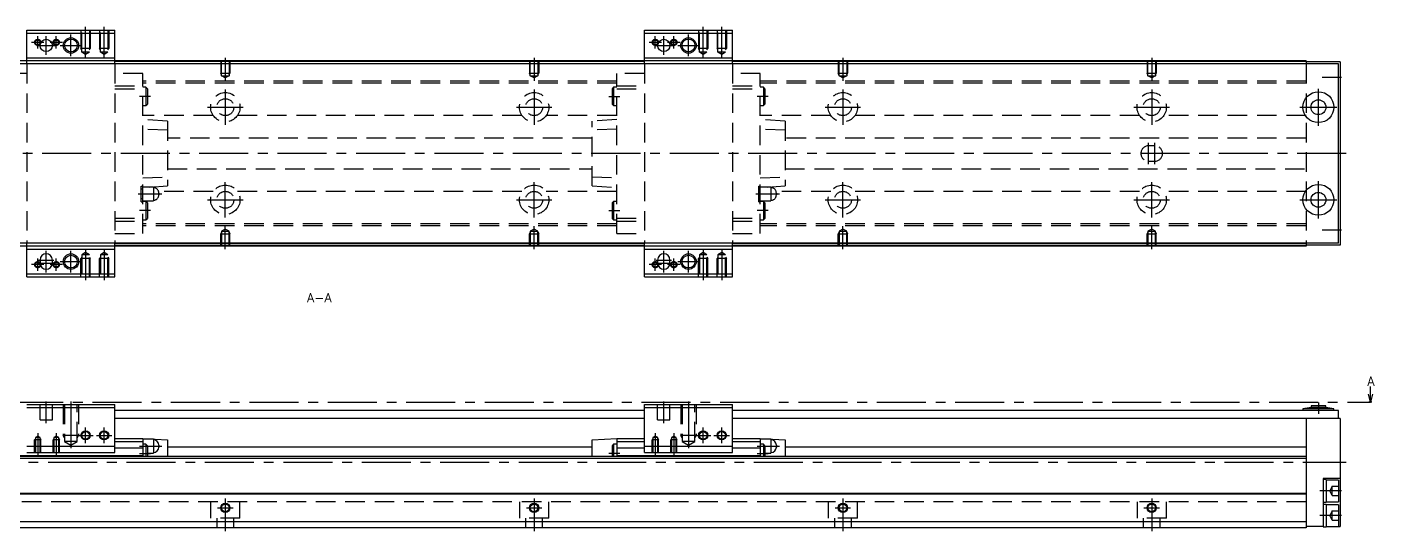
# Model space of a CAD drawing. Extents: x -2 to 917, y -8 to 279.
# Drawn here: x 480.5 to 916.8, y 9 to 172.3 of the extents above; entities that cross this region are included whole.
import ezdxf

# ---------------------------------------------------------------- set-up
doc = ezdxf.new("R2010")
doc.units = 0
doc.header["$LTSCALE"] = 0.5
doc.linetypes.add('CENTER', pattern=[50.8, 31.75, -6.35, 6.35, -6.35])
doc.linetypes.add('DASHED', pattern=[19.05, 12.7, -6.35])
for name, color, linetype in [('MSM_CENTER', 1, 'CENTER'), ('MSM_CONTINUOUS', 7, 'CONTINUOUS'), ('MSM_DASHED', 4, 'DASHED'), ('MSM_NARROW', 5, 'CONTINUOUS'), ('MSM_PART_NUMBER', 7, 'CONTINUOUS')]:
    doc.layers.add(name, color=color, linetype=linetype)
doc.styles.get("Standard").update_dxf_attribs({"font": 'txt.shx', "height": 3, "bigfont": 'bigfont.shx'})

msp = doc.modelspace()

# ---------------------------------------------------------------- linework, layer by layer
at = {"layer": 'MSM_CENTER'}
for p, q in [((499.51, 162.39), (499.51, 172.3)), ((505.51, 162.39), (505.51, 172.3)), ((699.51, 162.39), (699.51, 172.3)), ((705.51, 162.39), (705.51, 172.3)), ((486.01, 167.3), (482.01, 167.3)), ((483.76, 166.3), (489.76, 166.3)), ((484.01, 165.3), (484.01, 169.3)), ((486.76, 163.3), (486.76, 169.3)), ((492.01, 167.3), (488.01, 167.3)), ((490.01, 165.3), (490.01, 169.3)), ((491.26, 166.3), (498.26, 166.3)), ((494.76, 162.8), (494.76, 169.8)), ((686.01, 167.3), (682.01, 167.3)), ((683.76, 166.3), (689.76, 166.3)), ((684.01, 165.3), (684.01, 169.3)), ((686.76, 163.3), (686.76, 169.3)), ((692.01, 167.3), (688.01, 167.3)), ((690.01, 165.3), (690.01, 169.3)), ((691.26, 166.3), (698.26, 166.3)), ((694.76, 162.8), (694.76, 169.8)), ((544.76, 162.3), (544.76, 154.79)), ((644.76, 162.3), (644.76, 154.79)), ((744.76, 162.3), (744.76, 154.79)), ((844.76, 162.3), (844.76, 154.79)), ((900.01, 156), (906.26, 156)), ((520.51, 149.8), (517.01, 149.8)), ((544.76, 152.05), (544.76, 140.55)), ((644.76, 152.05), (644.76, 140.55)), ((669.01, 149.8), (672.51, 149.8)), ((720.51, 149.8), (717.01, 149.8)), ((744.76, 152.05), (744.76, 140.55)), ((844.76, 152.05), (844.76, 140.55)), ((898.76, 140.3), (898.76, 152.3)), ((539.01, 146.3), (550.51, 146.3)), ((639.01, 146.3), (650.51, 146.3)), ((739.01, 146.3), (750.51, 146.3)), ((839.01, 146.3), (850.51, 146.3)), ((892.76, 146.3), (904.76, 146.3)), ((907.76, 131.3), (256.26, 131.3)), ((843.76, 127.8), (843.76, 134.8)), ((845.76, 127.8), (845.76, 134.8)), ((898.76, 110.3), (898.76, 122.3)), ((516.51, 118.2), (524.21, 118.2)), ((544.76, 110.55), (544.76, 122.05)), ((644.76, 110.55), (644.76, 122.05)), ((716.51, 118.2), (724.21, 118.2)), ((744.76, 110.55), (744.76, 122.05)), ((844.76, 110.55), (844.76, 122.05)), ((539.01, 116.3), (550.51, 116.3)), ((639.01, 116.3), (650.51, 116.3)), ((739.01, 116.3), (750.51, 116.3)), ((839.01, 116.3), (850.51, 116.3)), ((892.76, 116.3), (904.76, 116.3)), ((520.51, 112.8), (517.01, 112.8)), ((669.01, 112.8), (672.51, 112.8)), ((720.51, 112.8), (717.01, 112.8)), ((544.76, 100.3), (544.76, 107.81)), ((644.76, 100.3), (644.76, 107.81)), ((744.76, 100.3), (744.76, 107.81)), ((844.76, 100.3), (844.76, 107.81)), ((900.01, 106.6), (906.26, 106.6)), ((484.01, 93.3), (484.01, 97.3)), ((484.26, 96.8), (489.26, 96.8)), ((486.76, 92.8), (486.76, 99.8)), ((490.01, 93.3), (490.01, 97.3)), ((491.26, 96.3), (498.26, 96.3)), ((494.76, 92.8), (494.76, 99.8)), ((499.51, 100.21), (499.51, 90.3)), ((505.51, 100.21), (505.51, 90.3)), ((684.01, 93.3), (684.01, 97.3)), ((684.26, 96.8), (689.26, 96.8)), ((686.76, 92.8), (686.76, 99.8)), ((690.01, 93.3), (690.01, 97.3)), ((691.26, 96.3), (698.26, 96.3)), ((694.76, 92.8), (694.76, 99.8)), ((699.51, 100.21), (699.51, 90.3)), ((705.51, 100.21), (705.51, 90.3)), ((486.01, 95.3), (482.01, 95.3)), ((484.26, 95.8), (489.26, 95.8)), ((492.01, 95.3), (488.01, 95.3)), ((686.01, 95.3), (682.01, 95.3)), ((684.26, 95.8), (689.26, 95.8)), ((692.01, 95.3), (688.01, 95.3)), ((247.76, 50.8), (915.6, 50.8)), ((486.76, 44), (486.76, 51)), ((494.76, 51), (494.76, 35.81)), ((686.76, 44), (686.76, 51)), ((694.76, 51), (694.76, 35.81)), ((898.76, 50.6), (898.76, 47)), ((484.01, 40.76), (484.01, 33.5)), ((490.01, 40.76), (490.01, 33.5)), ((497.01, 40), (502.01, 40)), ((499.51, 37.5), (499.51, 42.5)), ((503.01, 40), (508.01, 40)), ((505.51, 37.5), (505.51, 42.5)), ((684.01, 40.76), (684.01, 33.5)), ((690.01, 40.76), (690.01, 33.5)), ((697.01, 40), (702.01, 40)), ((699.51, 37.5), (699.51, 42.5)), ((703.01, 40), (708.01, 40)), ((705.51, 37.5), (705.51, 42.5)), ((517.01, 36.5), (524.21, 36.5)), ((717.01, 36.5), (724.21, 36.5)), ((258.76, 31.3), (907.76, 31.3)), ((517.01, 34.1), (520.51, 34.1)), ((672.51, 34.1), (669.01, 34.1)), ((717.01, 34.1), (720.51, 34.1)), ((906.26, 22), (899.26, 22)), ((544.76, 19.5), (544.76, 9)), ((644.76, 19.5), (644.76, 9)), ((744.76, 19.5), (744.76, 9)), ((844.76, 19.5), (844.76, 9)), ((542.26, 16.5), (547.26, 16.5)), ((642.26, 16.5), (647.26, 16.5)), ((742.26, 16.5), (747.26, 16.5)), ((842.26, 16.5), (847.26, 16.5)), ((906.26, 14), (899.26, 14))]:
    msp.add_line(p, q, dxfattribs=at)
at = {"layer": 'MSM_CONTINUOUS'}
for p, q in [((480.51, 160.3), (480.51, 171.3)), ((480.51, 171.3), (509.01, 171.3)), ((480.51, 170.3), (509.01, 170.3)), ((509.01, 160.3), (509.01, 171.3)), ((680.51, 160.3), (680.51, 171.3)), ((680.51, 171.3), (709.01, 171.3)), ((680.51, 170.3), (709.01, 170.3)), ((709.01, 160.3), (709.01, 171.3)), ((480.51, 162.3), (509.01, 162.3)), ((680.51, 162.3), (709.01, 162.3)), ((905.26, 160.3), (283.26, 160.3)), ((894.76, 161.3), (294.76, 161.3)), ((680.51, 161.1), (509.01, 161.1)), ((680.51, 160.4), (509.01, 160.4)), ((894.76, 161.1), (709.01, 161.1)), ((894.76, 160.4), (709.01, 160.4)), ((894.76, 161.3), (894.76, 160.3)), ((905.76, 161), (894.76, 161)), ((905.26, 102.3), (905.26, 160.3)), ((905.76, 161), (905.76, 101.6)), ((905.26, 102.3), (283.26, 102.3)), ((894.76, 101.3), (294.76, 101.3)), ((480.51, 91.3), (480.51, 102.3)), ((509.01, 91.3), (509.01, 102.3)), ((680.51, 102.2), (509.01, 102.2)), ((680.51, 101.5), (509.01, 101.5)), ((680.51, 91.3), (680.51, 102.3)), ((709.01, 91.3), (709.01, 102.3)), ((894.76, 102.2), (709.01, 102.2)), ((894.76, 101.5), (709.01, 101.5)), ((894.76, 102.3), (894.76, 101.3)), ((905.76, 101.6), (894.76, 101.6)), ((480.51, 100.3), (509.01, 100.3)), ((484.76, 96.8), (484.76, 95.8)), ((488.76, 95.8), (488.76, 96.8)), ((680.51, 100.3), (709.01, 100.3)), ((684.76, 96.8), (684.76, 95.8)), ((688.76, 95.8), (688.76, 96.8)), ((480.51, 92.3), (509.01, 92.3)), ((680.51, 92.3), (709.01, 92.3)), ((480.51, 91.3), (509.01, 91.3)), ((680.51, 91.3), (709.01, 91.3)), ((915.6, 50.8), (914.93, 53.3)), ((915.6, 50.8), (915.6, 55.8)), ((916.26, 53.3), (915.6, 50.8)), ((480.51, 50), (509.01, 50)), ((480.51, 49), (509.01, 49)), ((509.01, 34.5), (509.01, 50)), ((680.51, 48), (509.01, 48)), ((680.51, 50), (709.01, 50)), ((680.51, 34.5), (680.51, 50)), ((680.51, 49), (709.01, 49)), ((709.01, 34.5), (709.01, 50)), ((905.26, 48), (709.01, 48)), ((896.36, 49), (893.76, 48.6)), ((893.76, 48.6), (893.76, 48)), ((903.76, 48.6), (893.76, 48.6)), ((896.36, 49.6), (896.36, 49)), ((901.16, 49.6), (896.36, 49.6)), ((901.16, 49), (896.36, 49)), ((901.16, 49), (901.16, 49.6)), ((903.76, 48.6), (901.16, 49)), ((903.76, 48), (903.76, 48.6)), ((905.26, 45.5), (905.26, 48)), ((916.1, 50.8), (915.1, 50.8)), ((680.51, 45.5), (509.01, 45.5)), ((905.76, 45.5), (709.01, 45.5)), ((894.76, 45.5), (894.76, 10)), ((905.76, 45.5), (905.76, 10.5)), ((480.51, 36.5), (509.01, 36.5)), ((509.01, 39), (518.01, 39)), ((509.01, 38), (518.01, 38)), ((509.01, 36), (518.01, 36)), ((518.01, 39), (526.01, 38.5)), ((518.01, 39), (518.01, 33.2)), ((521.46, 38.75), (518.01, 38.75)), ((519.01, 37.1), (518.01, 37.1)), ((519.51, 36.6), (519.01, 37.1)), ((519.01, 37.1), (519.01, 33.2)), ((519.51, 36.6), (519.51, 33.2)), ((521.46, 38.75), (521.46, 34.25)), ((523.21, 36.8), (523.21, 36.2)), ((526.01, 38.5), (526.01, 33.2)), ((526.01, 36.3), (663.51, 36.3)), ((663.51, 38.5), (671.51, 39)), ((663.51, 33.2), (663.51, 38.5)), ((670.51, 37.1), (670.01, 36.6)), ((670.01, 36.6), (670.01, 33.2)), ((671.51, 37.1), (670.51, 37.1)), ((670.51, 37.1), (670.51, 33.2)), ((671.51, 39), (680.51, 39)), ((671.51, 39), (671.51, 33.2)), ((671.51, 38), (680.51, 38)), ((671.51, 36), (680.51, 36)), ((680.51, 36.5), (709.01, 36.5)), ((709.01, 39), (718.01, 39)), ((709.01, 38), (718.01, 38)), ((709.01, 36), (718.01, 36)), ((718.01, 39), (726.01, 38.5)), ((718.01, 39), (718.01, 33.2)), ((721.46, 38.75), (718.01, 38.75)), ((719.01, 37.1), (718.01, 37.1)), ((719.51, 36.6), (719.01, 37.1)), ((719.01, 37.1), (719.01, 33.2)), ((719.51, 36.6), (719.51, 33.2)), ((721.46, 38.75), (721.46, 34.25)), ((723.21, 36.8), (723.21, 36.2)), ((726.01, 38.5), (726.01, 33.2)), ((726.01, 36.3), (894.76, 36.3)), ((894.76, 33.2), (294.76, 33.2)), ((894.76, 32.5), (294.76, 32.5)), ((471.51, 33.5), (518.01, 33.5)), ((480.51, 34.5), (509.01, 34.5)), ((519.51, 34.25), (521.46, 34.25)), ((671.51, 33.5), (718.01, 33.5)), ((680.51, 34.5), (709.01, 34.5)), ((719.51, 34.25), (721.46, 34.25)), ((905.76, 26), (900.26, 26)), ((900.26, 26), (900.26, 10.35)), ((901.26, 25.65), (900.26, 25.65)), ((901.26, 25.65), (901.26, 18.35)), ((905.26, 25.5), (901.26, 25.5)), ((905.26, 25.5), (905.26, 18.5)), ((894.76, 21.2), (294.76, 21.2)), ((894.76, 21), (294.76, 21)), ((900.26, 18.35), (901.26, 18.35)), ((901.26, 17.65), (900.26, 17.65)), ((901.26, 18.5), (905.26, 18.5)), ((901.26, 17.65), (901.26, 10.35)), ((905.26, 17.5), (901.26, 17.5)), ((905.26, 17.5), (905.26, 10.5)), ((894.76, 12), (283.76, 12)), ((894.76, 10), (294.76, 10)), ((900.26, 10.5), (894.76, 10.5)), ((900.26, 10.35), (901.26, 10.35)), ((901.26, 10.5), (905.76, 10.5))]:
    msp.add_line(p, q, dxfattribs=at)
for centre, radius in [((486.76, 166.3), 2), ((494.76, 166.3), 2.07), ((686.76, 166.3), 2), ((694.76, 166.3), 2.07), ((898.76, 146.3), 5), ((898.76, 146.3), 2.4), ((898.76, 116.3), 5), ((898.76, 116.3), 2.4), ((494.76, 96.3), 2.07), ((694.76, 96.3), 2.07), ((499.51, 40), 1.23), ((505.51, 40), 1.23), ((699.51, 40), 1.23), ((705.51, 40), 1.23), ((544.76, 16.5), 1.23), ((644.76, 16.5), 1.23), ((744.76, 16.5), 1.23), ((844.76, 16.5), 1.23)]:
    msp.add_circle(centre, radius, dxfattribs=at)
for centre, radius, start, end in [((486.76, 96.8), 2, 0, 180), ((686.76, 96.8), 2, 0, 180), ((486.76, 95.8), 2, 180, 0), ((686.76, 95.8), 2, 180, 0), ((521.46, 36.8), 1.75, 0, 90), ((521.46, 36.2), 1.75, 270, 0), ((721.46, 36.8), 1.75, 0, 90), ((721.46, 36.2), 1.75, 270, 0)]:
    msp.add_arc(centre, radius, start, end, dxfattribs=at)
at = {"layer": 'MSM_DASHED'}
for p, q in [((498.01, 171.3), (498.01, 165.3)), ((498.28, 164.1), (498.28, 171.3)), ((500.74, 171.3), (500.74, 164.1)), ((501.01, 171.3), (501.01, 165.3)), ((504.01, 171.3), (504.01, 165.3)), ((504.28, 164.1), (504.28, 171.3)), ((506.74, 171.3), (506.74, 164.1)), ((507.01, 171.3), (507.01, 165.3)), ((698.01, 171.3), (698.01, 165.3)), ((698.28, 164.1), (698.28, 171.3)), ((700.74, 171.3), (700.74, 164.1)), ((701.01, 171.3), (701.01, 165.3)), ((704.01, 171.3), (704.01, 165.3)), ((704.28, 164.1), (704.28, 171.3)), ((706.74, 171.3), (706.74, 164.1)), ((707.01, 171.3), (707.01, 165.3)), ((501.01, 165.3), (498.01, 165.3)), ((498.28, 164.83), (498.01, 165.3)), ((500.74, 164.1), (498.28, 164.1)), ((499.51, 163.39), (498.28, 164.1)), ((500.74, 164.1), (499.51, 163.39)), ((500.74, 164.83), (501.01, 165.3)), ((507.01, 165.3), (504.01, 165.3)), ((504.28, 164.83), (504.01, 165.3)), ((506.74, 164.1), (504.28, 164.1)), ((505.51, 163.39), (504.28, 164.1)), ((506.74, 164.1), (505.51, 163.39)), ((506.74, 164.83), (507.01, 165.3)), ((701.01, 165.3), (698.01, 165.3)), ((698.28, 164.83), (698.01, 165.3)), ((700.74, 164.1), (698.28, 164.1)), ((699.51, 163.39), (698.28, 164.1)), ((700.74, 164.1), (699.51, 163.39)), ((700.74, 164.83), (701.01, 165.3)), ((707.01, 165.3), (704.01, 165.3)), ((704.28, 164.83), (704.01, 165.3)), ((706.74, 164.1), (704.28, 164.1)), ((705.51, 163.39), (704.28, 164.1)), ((706.74, 164.1), (705.51, 163.39)), ((706.74, 164.83), (707.01, 165.3)), ((480.51, 157.2), (471.51, 157.2)), ((480.51, 160.3), (480.51, 102.3)), ((509.01, 160.3), (509.01, 102.3)), ((518.01, 157.2), (509.01, 157.2)), ((518.01, 105.4), (518.01, 157.2)), ((543.26, 161.3), (543.26, 157.3)), ((543.53, 156.83), (543.26, 157.3)), ((543.26, 157.3), (546.26, 157.3)), ((543.53, 156.5), (543.53, 161.3)), ((545.99, 161.3), (545.99, 156.5)), ((545.99, 156.83), (546.26, 157.3)), ((546.26, 161.3), (546.26, 157.3)), ((643.26, 161.3), (643.26, 157.3)), ((643.53, 156.83), (643.26, 157.3)), ((643.26, 157.3), (646.26, 157.3)), ((643.53, 156.5), (643.53, 161.3)), ((645.99, 161.3), (645.99, 156.5)), ((645.99, 156.83), (646.26, 157.3)), ((646.26, 161.3), (646.26, 157.3)), ((680.51, 157.2), (671.51, 157.2)), ((671.51, 105.4), (671.51, 157.2)), ((680.51, 160.3), (680.51, 102.3)), ((709.01, 160.3), (709.01, 102.3)), ((718.01, 157.2), (709.01, 157.2)), ((718.01, 105.4), (718.01, 157.2)), ((743.26, 161.3), (743.26, 157.3)), ((743.53, 156.83), (743.26, 157.3)), ((743.26, 157.3), (746.26, 157.3)), ((743.53, 156.5), (743.53, 161.3)), ((745.99, 161.3), (745.99, 156.5)), ((745.99, 156.83), (746.26, 157.3)), ((746.26, 161.3), (746.26, 157.3)), ((843.26, 161.3), (843.26, 157.3)), ((843.53, 156.83), (843.26, 157.3)), ((843.26, 157.3), (846.26, 157.3)), ((843.53, 156.5), (843.53, 161.3)), ((845.99, 161.3), (845.99, 156.5)), ((845.99, 156.83), (846.26, 157.3)), ((846.26, 161.3), (846.26, 157.3)), ((894.76, 160.3), (894.76, 102.3)), ((471.51, 153.25), (480.51, 153.25)), ((509.01, 153.25), (518.01, 153.25)), ((671.51, 154.75), (518.01, 154.75)), ((671.51, 154.05), (518.01, 154.05)), ((519.01, 152.8), (518.01, 152.8)), ((519.01, 152.8), (519.01, 146.8)), ((519.51, 152.3), (519.01, 152.8)), ((543.53, 156.5), (545.99, 156.5)), ((544.76, 155.79), (543.53, 156.5)), ((545.99, 156.5), (544.76, 155.79)), ((643.53, 156.5), (645.99, 156.5)), ((644.76, 155.79), (643.53, 156.5)), ((645.99, 156.5), (644.76, 155.79)), ((670.51, 152.8), (670.01, 152.3)), ((670.51, 152.8), (670.51, 146.8)), ((671.51, 152.8), (670.51, 152.8)), ((671.51, 153.25), (680.51, 153.25)), ((709.01, 153.25), (718.01, 153.25)), ((894.76, 154.75), (718.01, 154.75)), ((894.76, 154.05), (718.01, 154.05)), ((719.01, 152.8), (718.01, 152.8)), ((719.01, 152.8), (719.01, 146.8)), ((719.51, 152.3), (719.01, 152.8)), ((743.53, 156.5), (745.99, 156.5)), ((744.76, 155.79), (743.53, 156.5)), ((745.99, 156.5), (744.76, 155.79)), ((843.53, 156.5), (845.99, 156.5)), ((844.76, 155.79), (843.53, 156.5)), ((845.99, 156.5), (844.76, 155.79)), ((471.51, 152.25), (480.51, 152.25)), ((509.01, 152.25), (518.01, 152.25)), ((519.51, 152.3), (519.51, 147.3)), ((670.01, 152.3), (670.01, 147.3)), ((671.51, 152.25), (680.51, 152.25)), ((709.01, 152.25), (718.01, 152.25)), ((719.51, 152.3), (719.51, 147.3)), ((518.01, 146.8), (519.01, 146.8)), ((519.01, 146.8), (519.51, 147.3)), ((670.01, 147.3), (670.51, 146.8)), ((670.51, 146.8), (671.51, 146.8)), ((718.01, 146.8), (719.01, 146.8)), ((719.01, 146.8), (719.51, 147.3)), ((540.81, 143.66), (518.01, 143.66)), ((526.01, 141.77), (518.01, 142.3)), ((526.01, 141.77), (526.01, 120.83)), ((640.81, 143.66), (548.71, 143.66)), ((671.51, 143.66), (648.71, 143.66)), ((671.51, 142.3), (663.51, 141.77)), ((663.51, 120.83), (663.51, 141.77)), ((740.81, 143.66), (718.01, 143.66)), ((726.01, 141.77), (718.01, 142.3)), ((726.01, 141.77), (726.01, 120.83)), ((840.81, 143.66), (748.71, 143.66)), ((894.76, 143.66), (848.71, 143.66)), ((526.01, 138.9), (518.01, 139.16)), ((663.51, 136.3), (526.01, 136.3)), ((671.51, 139.16), (663.51, 138.9)), ((726.01, 138.9), (718.01, 139.16)), ((894.76, 136.3), (726.01, 136.3)), ((845.76, 133.8), (843.76, 133.8)), ((843.76, 128.8), (845.76, 128.8)), ((518.01, 123.44), (526.01, 123.7)), ((526.01, 126.3), (663.51, 126.3)), ((663.51, 123.7), (671.51, 123.44)), ((718.01, 123.44), (726.01, 123.7)), ((726.01, 126.3), (894.76, 126.3)), ((517.51, 120.7), (518.01, 120.7)), ((517.51, 115.7), (517.51, 120.7)), ((518.01, 119.7), (517.51, 119.7)), ((521.46, 120.45), (518.01, 120.45)), ((520.27, 120.45), (526.01, 120.83)), ((521.46, 120.45), (521.46, 115.95)), ((540.81, 118.94), (523.15, 118.94)), ((523.21, 118.5), (523.21, 117.9)), ((640.81, 118.94), (548.71, 118.94)), ((671.51, 118.94), (648.71, 118.94)), ((663.51, 120.83), (671.51, 120.3)), ((717.51, 120.7), (718.01, 120.7)), ((717.51, 115.7), (717.51, 120.7)), ((718.01, 119.7), (717.51, 119.7)), ((721.46, 120.45), (718.01, 120.45)), ((720.27, 120.45), (726.01, 120.83)), ((721.46, 120.45), (721.46, 115.95)), ((740.81, 118.94), (723.15, 118.94)), ((723.21, 118.5), (723.21, 117.9)), ((840.81, 118.94), (748.71, 118.94)), ((894.76, 118.94), (848.71, 118.94)), ((517.51, 116.7), (518.01, 116.7)), ((517.51, 115.7), (518.01, 115.7)), ((518.01, 115.95), (521.46, 115.95)), ((519.01, 115.8), (518.01, 115.8)), ((519.51, 115.3), (519.01, 115.8)), ((519.01, 115.8), (519.01, 109.8)), ((519.51, 115.3), (519.51, 110.3)), ((670.51, 115.8), (670.01, 115.3)), ((670.01, 115.3), (670.01, 110.3)), ((670.51, 115.8), (670.51, 109.8)), ((671.51, 115.8), (670.51, 115.8)), ((717.51, 116.7), (718.01, 116.7)), ((717.51, 115.7), (718.01, 115.7)), ((718.01, 115.95), (721.46, 115.95)), ((719.01, 115.8), (718.01, 115.8)), ((719.51, 115.3), (719.01, 115.8)), ((719.01, 115.8), (719.01, 109.8)), ((719.51, 115.3), (719.51, 110.3)), ((471.51, 110.35), (480.51, 110.35)), ((471.51, 109.35), (480.51, 109.35)), ((509.01, 110.35), (518.01, 110.35)), ((509.01, 109.35), (518.01, 109.35)), ((518.01, 109.8), (519.01, 109.8)), ((519.01, 109.8), (519.51, 110.3)), ((670.01, 110.3), (670.51, 109.8)), ((670.51, 109.8), (671.51, 109.8)), ((671.51, 110.35), (680.51, 110.35)), ((671.51, 109.35), (680.51, 109.35)), ((709.01, 110.35), (718.01, 110.35)), ((709.01, 109.35), (718.01, 109.35)), ((718.01, 109.8), (719.01, 109.8)), ((719.01, 109.8), (719.51, 110.3)), ((471.51, 105.4), (480.51, 105.4)), ((509.01, 105.4), (518.01, 105.4)), ((671.51, 108.55), (518.01, 108.55)), ((671.51, 107.85), (518.01, 107.85)), ((543.53, 105.77), (543.26, 105.3)), ((543.26, 101.3), (543.26, 105.3)), ((543.26, 105.3), (546.26, 105.3)), ((544.76, 106.81), (543.53, 106.1)), ((543.53, 106.1), (543.53, 101.3)), ((543.53, 106.1), (545.99, 106.1)), ((545.99, 106.1), (544.76, 106.81)), ((545.99, 101.3), (545.99, 106.1)), ((545.99, 105.77), (546.26, 105.3)), ((546.26, 101.3), (546.26, 105.3)), ((643.53, 105.77), (643.26, 105.3)), ((643.26, 101.3), (643.26, 105.3)), ((643.26, 105.3), (646.26, 105.3)), ((644.76, 106.81), (643.53, 106.1)), ((643.53, 106.1), (643.53, 101.3)), ((643.53, 106.1), (645.99, 106.1)), ((645.99, 106.1), (644.76, 106.81)), ((645.99, 101.3), (645.99, 106.1)), ((645.99, 105.77), (646.26, 105.3)), ((646.26, 101.3), (646.26, 105.3)), ((671.51, 105.4), (680.51, 105.4)), ((709.01, 105.4), (718.01, 105.4)), ((894.76, 108.55), (718.01, 108.55)), ((894.76, 107.85), (718.01, 107.85)), ((743.53, 105.77), (743.26, 105.3)), ((743.26, 101.3), (743.26, 105.3)), ((743.26, 105.3), (746.26, 105.3)), ((744.76, 106.81), (743.53, 106.1)), ((743.53, 106.1), (743.53, 101.3)), ((743.53, 106.1), (745.99, 106.1)), ((745.99, 106.1), (744.76, 106.81)), ((745.99, 101.3), (745.99, 106.1)), ((745.99, 105.77), (746.26, 105.3)), ((746.26, 101.3), (746.26, 105.3)), ((843.53, 105.77), (843.26, 105.3)), ((843.26, 101.3), (843.26, 105.3)), ((843.26, 105.3), (846.26, 105.3)), ((844.76, 106.81), (843.53, 106.1)), ((843.53, 106.1), (843.53, 101.3)), ((843.53, 106.1), (845.99, 106.1)), ((845.99, 106.1), (844.76, 106.81)), ((845.99, 101.3), (845.99, 106.1)), ((845.99, 105.77), (846.26, 105.3)), ((846.26, 101.3), (846.26, 105.3)), ((498.28, 97.77), (498.01, 97.3)), ((501.01, 97.3), (498.01, 97.3)), ((498.01, 91.3), (498.01, 97.3)), ((499.51, 99.21), (498.28, 98.5)), ((498.28, 98.5), (498.28, 91.3)), ((500.74, 98.5), (498.28, 98.5)), ((500.74, 98.5), (499.51, 99.21)), ((500.74, 91.3), (500.74, 98.5)), ((500.74, 97.77), (501.01, 97.3)), ((501.01, 91.3), (501.01, 97.3)), ((504.28, 97.77), (504.01, 97.3)), ((507.01, 97.3), (504.01, 97.3)), ((504.01, 91.3), (504.01, 97.3)), ((505.51, 99.21), (504.28, 98.5)), ((504.28, 98.5), (504.28, 91.3)), ((506.74, 98.5), (504.28, 98.5)), ((506.74, 98.5), (505.51, 99.21)), ((506.74, 91.3), (506.74, 98.5)), ((506.74, 97.77), (507.01, 97.3)), ((507.01, 91.3), (507.01, 97.3)), ((698.28, 97.77), (698.01, 97.3)), ((701.01, 97.3), (698.01, 97.3)), ((698.01, 91.3), (698.01, 97.3)), ((699.51, 99.21), (698.28, 98.5)), ((698.28, 98.5), (698.28, 91.3)), ((700.74, 98.5), (698.28, 98.5)), ((700.74, 98.5), (699.51, 99.21)), ((700.74, 91.3), (700.74, 98.5)), ((700.74, 97.77), (701.01, 97.3)), ((701.01, 91.3), (701.01, 97.3)), ((704.28, 97.77), (704.01, 97.3)), ((707.01, 97.3), (704.01, 97.3)), ((704.01, 91.3), (704.01, 97.3)), ((705.51, 99.21), (704.28, 98.5)), ((704.28, 98.5), (704.28, 91.3)), ((706.74, 98.5), (704.28, 98.5)), ((706.74, 98.5), (705.51, 99.21)), ((706.74, 91.3), (706.74, 98.5)), ((706.74, 97.77), (707.01, 97.3)), ((707.01, 91.3), (707.01, 97.3)), ((484.76, 45), (484.76, 50)), ((488.76, 45), (488.76, 50)), ((492.26, 50), (492.26, 40)), ((492.69, 50), (492.69, 38)), ((496.83, 38), (496.83, 50)), ((497.26, 50), (497.26, 40)), ((684.76, 45), (684.76, 50)), ((688.76, 45), (688.76, 50)), ((692.26, 50), (692.26, 40)), ((692.69, 50), (692.69, 38)), ((696.83, 38), (696.83, 50)), ((697.26, 50), (697.26, 40)), ((484.76, 45), (488.76, 45)), ((684.76, 45), (688.76, 45)), ((484.01, 39.76), (483.23, 39.31)), ((484.79, 39.31), (483.23, 39.31)), ((483.23, 39.31), (483.23, 34.5)), ((484.79, 39.31), (484.01, 39.76)), ((484.79, 34.5), (484.79, 39.31)), ((490.01, 39.76), (489.23, 39.31)), ((490.79, 39.31), (489.23, 39.31)), ((489.23, 39.31), (489.23, 34.5)), ((490.79, 39.31), (490.01, 39.76)), ((490.79, 34.5), (490.79, 39.31)), ((497.26, 40), (492.26, 40)), ((492.69, 39.25), (492.26, 40)), ((496.83, 39.25), (497.26, 40)), ((684.01, 39.76), (683.23, 39.31)), ((684.79, 39.31), (683.23, 39.31)), ((683.23, 39.31), (683.23, 34.5)), ((684.79, 39.31), (684.01, 39.76)), ((684.79, 34.5), (684.79, 39.31)), ((690.01, 39.76), (689.23, 39.31)), ((690.79, 39.31), (689.23, 39.31)), ((689.23, 39.31), (689.23, 34.5)), ((690.79, 39.31), (690.01, 39.76)), ((690.79, 34.5), (690.79, 39.31)), ((697.26, 40), (692.26, 40)), ((692.69, 39.25), (692.26, 40)), ((696.83, 39.25), (697.26, 40)), ((483.23, 38.87), (483.01, 38.5)), ((485.01, 38.5), (483.01, 38.5)), ((483.01, 34.5), (483.01, 38.5)), ((484.79, 38.87), (485.01, 38.5)), ((485.01, 34.5), (485.01, 38.5)), ((489.23, 38.87), (489.01, 38.5)), ((491.01, 38.5), (489.01, 38.5)), ((489.01, 34.5), (489.01, 38.5)), ((490.79, 38.87), (491.01, 38.5)), ((491.01, 34.5), (491.01, 38.5)), ((496.83, 38), (492.69, 38)), ((492.69, 38), (494.76, 36.81)), ((494.76, 36.81), (496.83, 38)), ((683.23, 38.87), (683.01, 38.5)), ((685.01, 38.5), (683.01, 38.5)), ((683.01, 34.5), (683.01, 38.5)), ((684.79, 38.87), (685.01, 38.5)), ((685.01, 34.5), (685.01, 38.5)), ((689.23, 38.87), (689.01, 38.5)), ((691.01, 38.5), (689.01, 38.5)), ((689.01, 34.5), (689.01, 38.5)), ((690.79, 38.87), (691.01, 38.5)), ((691.01, 34.5), (691.01, 38.5)), ((696.83, 38), (692.69, 38)), ((692.69, 38), (694.76, 36.81)), ((694.76, 36.81), (696.83, 38)), ((903.26, 23.5), (902.4, 22)), ((903.26, 20.5), (902.4, 22)), ((903.26, 20.5), (903.26, 23.5)), ((903.26, 23.5), (905.26, 23.5)), ((905.26, 22), (903.26, 22)), ((894.76, 18.5), (294.76, 18.5)), ((540.01, 18.5), (540.01, 13.2)), ((549.51, 13.2), (549.51, 18.5)), ((640.01, 18.5), (640.01, 13.2)), ((649.51, 13.2), (649.51, 18.5)), ((740.01, 18.5), (740.01, 13.2)), ((749.51, 13.2), (749.51, 18.5)), ((840.01, 18.5), (840.01, 13.2)), ((849.51, 13.2), (849.51, 18.5)), ((903.26, 20.5), (905.26, 20.5)), ((549.51, 13.2), (540.01, 13.2)), ((542.01, 13.2), (542.01, 10)), ((547.51, 10), (547.51, 13.2)), ((649.51, 13.2), (640.01, 13.2)), ((642.01, 13.2), (642.01, 10)), ((647.51, 10), (647.51, 13.2)), ((749.51, 13.2), (740.01, 13.2)), ((742.01, 13.2), (742.01, 10)), ((747.51, 10), (747.51, 13.2)), ((849.51, 13.2), (840.01, 13.2)), ((842.01, 13.2), (842.01, 10)), ((847.51, 10), (847.51, 13.2)), ((903.26, 15.5), (902.4, 14)), ((903.26, 12.5), (902.4, 14)), ((903.26, 12.5), (903.26, 15.5)), ((903.26, 15.5), (905.26, 15.5)), ((905.26, 14), (903.26, 14)), ((903.26, 12.5), (905.26, 12.5))]:
    msp.add_line(p, q, dxfattribs=at)
for centre, radius in [((484.01, 167.3), 1), ((484.01, 167.3), 0.784), ((490.01, 167.3), 1), ((490.01, 167.3), 0.784), ((684.01, 167.3), 1), ((684.01, 167.3), 0.784), ((690.01, 167.3), 1), ((690.01, 167.3), 0.784), ((544.76, 146.3), 4.75), ((544.76, 146.3), 2.75), ((644.76, 146.3), 4.75), ((644.76, 146.3), 2.75), ((744.76, 146.3), 4.75), ((744.76, 146.3), 2.75), ((844.76, 146.3), 4.75), ((844.76, 146.3), 2.75), ((544.76, 116.3), 4.75), ((544.76, 116.3), 2.75), ((644.76, 116.3), 4.75), ((644.76, 116.3), 2.75), ((744.76, 116.3), 4.75), ((744.76, 116.3), 2.75), ((844.76, 116.3), 4.75), ((844.76, 116.3), 2.75), ((484.01, 95.3), 1), ((484.01, 95.3), 0.784), ((490.01, 95.3), 1), ((490.01, 95.3), 0.784), ((684.01, 95.3), 1), ((684.01, 95.3), 0.784), ((690.01, 95.3), 1), ((690.01, 95.3), 0.784)]:
    msp.add_circle(centre, radius, dxfattribs=at)
for centre, radius, start, end in [((843.76, 131.3), 2.5, 90, 270), ((845.76, 131.3), 2.5, 270, 90), ((521.46, 118.5), 1.75, 0, 90), ((521.46, 117.9), 1.75, 270, 0), ((721.46, 118.5), 1.75, 0, 90), ((721.46, 117.9), 1.75, 270, 0)]:
    msp.add_arc(centre, radius, start, end, dxfattribs=at)
at = {"layer": 'MSM_NARROW'}
for centre, radius in [((494.76, 166.3), 2.5), ((694.76, 166.3), 2.5), ((494.76, 96.3), 2.5), ((694.76, 96.3), 2.5), ((499.51, 40), 1.5), ((505.51, 40), 1.5), ((699.51, 40), 1.5), ((705.51, 40), 1.5), ((544.76, 16.5), 1.5), ((644.76, 16.5), 1.5), ((744.76, 16.5), 1.5), ((844.76, 16.5), 1.5)]:
    msp.add_circle(centre, radius, dxfattribs=at)

# ---------------------------------------------------------------- texts
at = {"layer": 'MSM_PART_NUMBER'}
for s, p in [('A-A', (571.23, 83.1)), ('A', (914.59, 56.05))]:
    msp.add_text(s, height=3, dxfattribs=at).set_placement(p)

doc.saveas('drawing.dxf')
